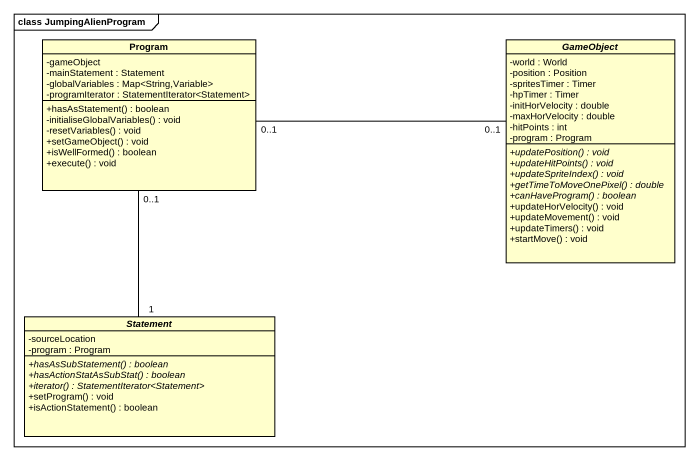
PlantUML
@startuml
mainframe class JumpingAlienProgram
hide circle
hide empty members
skinparam classAttributeIconSize 0
class Program {
  -gameObject
  -mainStatement : Statement
  -globalVariables : Map<String,Variable>
  -programIterator : StatementIterator<Statement>
  +hasAsStatement() : boolean
  -initialiseGlobalVariables() : void
  -resetVariables() : void
  +setGameObject() : void
  +isWellFormed() : boolean
  +execute() : void
}
abstract class GameObject {
  -world : World
  -position : Position
  -spritesTimer : Timer
  -hpTimer : Timer
  -initHorVelocity : double
  -maxHorVelocity : double
  -hitPoints : int
  -program : Program
  {abstract} +updatePosition() : void
  {abstract} +updateHitPoints() : void
  {abstract} +updateSpriteIndex() : void
  {abstract} +getTimeToMoveOnePixel() : double
  {abstract} +canHaveProgram() : boolean
  +updateHorVelocity() : void
  +updateMovement() : void
  +updateTimers() : void
  +startMove() : void
}
abstract class Statement {
  -sourceLocation
  -program : Program
  {abstract} +hasAsSubStatement() : boolean
  {abstract} +hasActionStatAsSubStat() : boolean
  {abstract} +iterator() : StatementIterator<Statement>
  +setProgram() : void
  +isActionStatement() : boolean
}
Program "0..1" -right- "0..1" GameObject
Program "0..1" -- "1" Statement
@enduml
